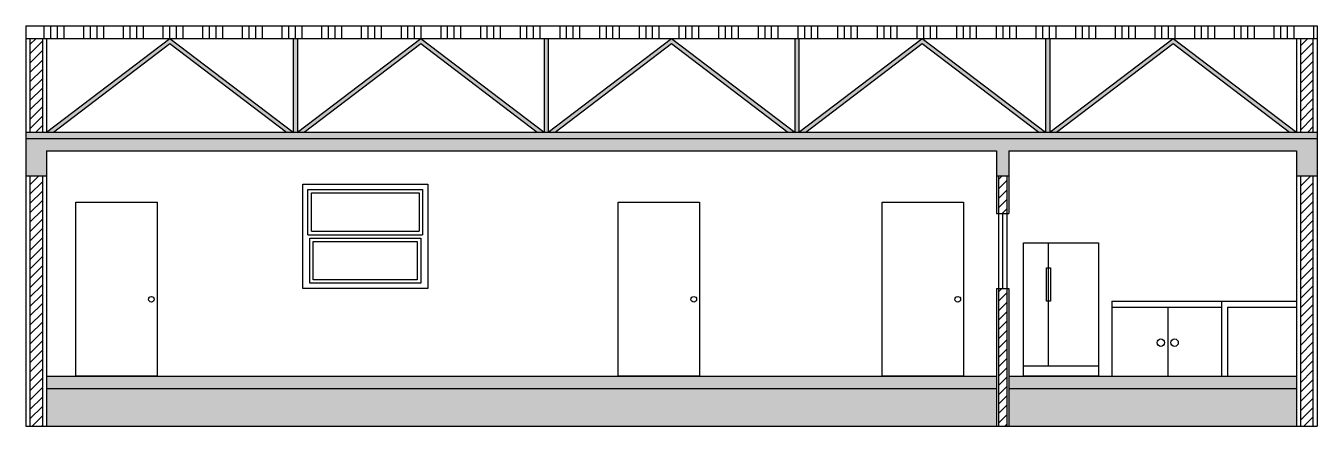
# Model space of a CAD drawing. Header units: inches. Extents: x 239 to 859, y 745 to 937.
import ezdxf

# ---------------------------------------------------------------- set-up
doc = ezdxf.new("R2010")
doc.units = ezdxf.units.IN

# ---------------------------------------------------------------- blocks, each defined once
blk = doc.blocks.new('Door - Plain 36 in.')
blk.add_lwpolyline([(0, 0), (0, 77), (36, 77), (36, 0)], close=True)
blk.add_circle((33.5, 34), 1.25)
blk = doc.blocks.new('Window - Wood Frame 36 x 36 in.')
for p, q in [((1.5, 15.5), (34.5, 15.5)), ((2.5, 16.5), (33.5, 16.5)), ((2, 14.5), (34, 14.5)), ((3, 13.5), (33, 13.5))]:
    blk.add_line(p, q)
blk.add_lwpolyline([(0, 0), (0, 30), (36, 30), (36, 0)], close=True)
for points in [[(1.5, 15.5), (1.5, 28.5), (34.5, 28.5), (34.5, 15.5)], [(2.5, 16.5), (2.5, 27.5), (33.5, 27.5), (33.5, 16.5)], [(34, 14.5), (34, 1.5), (2, 1.5), (2, 14.5)], [(33, 13.5), (33, 2.5), (3, 2.5), (3, 13.5)]]:
    blk.add_lwpolyline(points)
blk = doc.blocks.new('Refrigerator-2 door - 36 in front')
for p, q in [((12, 5), (12, 64)), ((0, 5), (36, 5))]:
    blk.add_line(p, q)
for points in [[(0, 0), (0, 64), (36, 64), (36, 0)], [(11, 36), (11, 52), (13, 52), (13, 36)]]:
    blk.add_lwpolyline(points, close=True)

msp = doc.modelspace()

# ---------------------------------------------------------------- hatches: boundary and pattern name
h = msp.add_hatch()
h.set_pattern_fill('ANSI34', color=256, angle=45)
h.paths.add_polyline_path([(858.82, 936.73), (238.82, 936.73), (238.82, 930.73), (858.82, 930.73)])
h = msp.add_hatch()
h.set_pattern_fill('ANSI31', color=256)
h.paths.add_polyline_path([(246.82, 930.73), (240.82, 930.73), (240.82, 885.73), (246.82, 885.73)])
h.paths.add_polyline_path([(246.82, 864.73), (240.82, 864.73), (240.82, 744.73), (246.82, 744.73)])
h.paths.add_polyline_path([(709.82, 864.73), (705.82, 864.73), (705.82, 846.73), (709.82, 846.73)])
h.paths.add_polyline_path([(709.82, 810.73), (705.82, 810.73), (705.82, 744.73), (709.82, 744.73)])
h.paths.add_polyline_path([(856.82, 930.73), (850.82, 930.73), (850.82, 885.73), (856.82, 885.73)])
h.paths.add_polyline_path([(856.82, 864.73), (850.82, 864.73), (850.82, 744.73), (856.82, 744.73)])
h = msp.add_hatch(color=256)
h.dxf.hatch_style = 1
h.paths.add_polyline_path([(308.02, 928.22), (363.92, 885.73), (367.22, 885.73), (308.02, 930.73), (248.82, 885.73), (252.13, 885.73)])
h.paths.add_polyline_path([(369.22, 930.73), (367.22, 930.73), (367.22, 885.73), (369.22, 885.73)])
h.paths.add_polyline_path([(428.42, 928.22), (484.32, 885.73), (487.62, 885.73), (428.42, 930.73), (369.22, 885.73), (372.53, 885.73)])
h.paths.add_polyline_path([(489.62, 930.73), (487.62, 930.73), (487.62, 885.73), (489.62, 885.73)])
h.paths.add_polyline_path([(548.82, 928.22), (604.72, 885.73), (608.02, 885.73), (548.82, 930.73), (489.62, 885.73), (492.93, 885.73)])
h.paths.add_polyline_path([(610.02, 930.73), (608.02, 930.73), (608.02, 885.73), (610.02, 885.73)])
h.paths.add_polyline_path([(669.22, 928.22), (725.12, 885.73), (728.42, 885.73), (669.22, 930.73), (610.02, 885.73), (613.33, 885.73)])
h.paths.add_polyline_path([(730.42, 930.73), (728.42, 930.73), (728.42, 885.73), (730.42, 885.73)])
h = msp.add_hatch(color=256)
h.dxf.hatch_style = 1
h.paths.add_polyline_path([(789.62, 928.22), (845.52, 885.73), (848.82, 885.73), (789.62, 930.73), (730.42, 885.73), (733.73, 885.73)])
h = msp.add_hatch()
h.set_pattern_fill('INSUL', color=256, scale=0.3)
h.paths.add_polyline_path([(858.82, 885.73), (238.82, 885.73), (238.82, 882.73), (858.82, 882.73)])
h = msp.add_hatch()
h.set_pattern_fill('AR-CONC', color=256, scale=0.05)
h.paths.add_polyline_path([(858.82, 882.73), (238.82, 882.73), (238.82, 864.73), (248.82, 864.73), (248.82, 876.73), (704.82, 876.73), (704.82, 864.73), (710.82, 864.73), (710.82, 876.73), (848.82, 876.73), (848.82, 864.73), (858.82, 864.73)])
h = msp.add_hatch(color=256)
h.dxf.hatch_style = 1
h.paths.add_polyline_path([(704.82, 768.73), (248.82, 768.73), (248.82, 762.73), (704.82, 762.73)])
h.paths.add_polyline_path([(848.82, 768.73), (710.82, 768.73), (710.82, 762.73), (848.82, 762.73)])
h = msp.add_hatch()
h.set_pattern_fill('AR-CONC', color=256, scale=0.1)
h.paths.add_polyline_path([(704.82, 762.73), (248.82, 762.73), (248.82, 744.73), (704.82, 744.73)])
h.paths.add_polyline_path([(848.82, 762.73), (710.82, 762.73), (710.82, 744.73), (848.82, 744.73)])

# ---------------------------------------------------------------- linework, layer by layer
for p, q in [((238.82, 936.73), (238.82, 744.73)), ((238.82, 936.73), (858.82, 936.73)), ((858.82, 936.73), (858.82, 744.73)), ((238.82, 930.73), (858.82, 930.73)), ((240.82, 930.73), (240.82, 885.73)), ((246.82, 930.73), (246.82, 885.73)), ((248.82, 930.73), (248.82, 885.73)), ((248.82, 885.73), (308.02, 930.73)), ((308.02, 930.73), (367.22, 885.73)), ((367.22, 930.73), (367.22, 885.73)), ((369.22, 930.73), (369.22, 885.73)), ((369.22, 885.73), (428.42, 930.73)), ((428.42, 930.73), (487.62, 885.73)), ((487.62, 930.73), (487.62, 885.73)), ((489.62, 930.73), (489.62, 885.73)), ((489.62, 885.73), (548.82, 930.73)), ((548.82, 930.73), (608.02, 885.73)), ((608.02, 930.73), (608.02, 885.73)), ((610.02, 930.73), (610.02, 885.73)), ((610.02, 885.73), (669.22, 930.73)), ((669.22, 930.73), (728.42, 885.73)), ((728.42, 930.73), (728.42, 885.73)), ((730.42, 930.73), (730.42, 885.73)), ((730.42, 885.73), (789.62, 930.73)), ((789.62, 930.73), (848.82, 885.73)), ((848.82, 930.73), (848.82, 885.73)), ((850.82, 930.73), (850.82, 885.73)), ((856.82, 930.73), (856.82, 885.73)), ((252.13, 885.73), (308.02, 928.22)), ((308.02, 928.22), (363.92, 885.73)), ((372.53, 885.73), (428.42, 928.22)), ((428.42, 928.22), (484.32, 885.73)), ((492.93, 885.73), (548.82, 928.22)), ((548.82, 928.22), (604.72, 885.73)), ((613.33, 885.73), (669.22, 928.22)), ((669.22, 928.22), (725.12, 885.73)), ((733.73, 885.73), (789.62, 928.22)), ((789.62, 928.22), (845.52, 885.73)), ((238.82, 885.73), (858.82, 885.73)), ((238.82, 882.73), (858.82, 882.73)), ((238.82, 876.73), (238.82, 864.73)), ((248.82, 876.73), (704.82, 876.73)), ((248.82, 876.73), (248.82, 744.73)), ((704.82, 876.73), (704.82, 846.73)), ((704.82, 876.73), (704.82, 864.73)), ((710.82, 876.73), (710.82, 846.73)), ((710.82, 876.73), (848.82, 876.73)), ((848.82, 876.73), (848.82, 864.73)), ((848.82, 876.73), (848.82, 744.73)), ((238.82, 864.73), (248.82, 864.73)), ((240.82, 864.73), (240.82, 744.73)), ((246.82, 864.73), (246.82, 744.73)), ((704.82, 864.73), (710.82, 864.73)), ((705.82, 864.73), (705.82, 846.73)), ((709.82, 864.73), (709.82, 846.73)), ((848.82, 864.73), (858.82, 864.73)), ((850.82, 864.73), (850.82, 744.73)), ((856.82, 864.73), (856.82, 744.73)), ((704.82, 846.73), (710.82, 846.73)), ((705.82, 846.73), (705.82, 810.73)), ((707.82, 846.73), (707.82, 810.73)), ((709.82, 846.73), (709.82, 810.73)), ((704.82, 810.73), (710.82, 810.73)), ((704.82, 810.73), (704.82, 744.73)), ((705.82, 810.73), (705.82, 744.73)), ((709.82, 810.73), (709.82, 744.73)), ((710.82, 810.73), (710.82, 744.73)), ((760.27, 804.73), (760.27, 768.73)), ((760.27, 804.73), (848.82, 804.73)), ((760.27, 801.73), (812.82, 801.73)), ((787.07, 801.73), (787.07, 768.73)), ((812.82, 804.73), (812.82, 768.73)), ((815.82, 801.73), (815.82, 768.73)), ((815.82, 801.73), (848.82, 801.73)), ((248.82, 768.73), (704.82, 768.73)), ((248.82, 762.73), (704.82, 762.73)), ((710.82, 768.73), (848.82, 768.73)), ((710.82, 762.73), (848.82, 762.73)), ((238.82, 744.73), (858.82, 744.73))]:
    msp.add_line(p, q)
for centre in [(783.76, 784.78), (790.37, 784.78)]:
    msp.add_circle(centre, 1.78)

# ---------------------------------------------------------------- block references
for name, p, xscale, yscale, zscale in [('Window - Wood Frame 36 x 36 in.', (371.78, 810.73), 1.666666666666667, 1.666666666666667, 1.666666666666667), ('Door - Plain 36 in.', (262.81, 768.73), 1.083333333333337, 1.083333333333337, 1.083333333333337), ('Door - Plain 36 in.', (523.23, 768.73), 1.083333333333337, 1.083333333333337, 1.083333333333337), ('Door - Plain 36 in.', (649.96, 768.73), 1.083333333333337, 1.083333333333337, 1.083333333333337)]:
    msp.add_blockref(name, p, dxfattribs=dict(xscale=xscale, yscale=yscale, zscale=zscale))
msp.add_blockref('Refrigerator-2 door - 36 in front', (717.81, 768.73))

doc.saveas('drawing.dxf')
